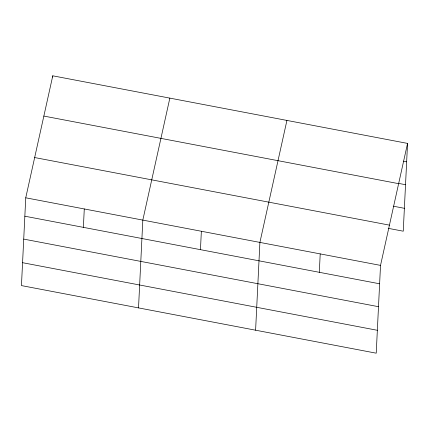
<?xml version="1.0" encoding="UTF-8"?>
<svg xmlns="http://www.w3.org/2000/svg" width="429" height="429" viewBox="0 0 429 429"><rect width="100%" height="100%" fill="white"/><g stroke="black" fill="none" stroke-linecap="round" stroke-linejoin="round"><path stroke-width="0.64" d="M25.745 197.801L21.45 285.591L376.228 353.185L380.523 265.39L407.55 143.409L52.772 75.815L25.745 197.801L380.523 265.39M52.708 77.129L52.772 75.815M83.382 227.354L84.282 208.955M138.524 307.899L142.819 220.104L169.846 98.123M200.461 249.662L201.357 231.258M255.604 330.201L259.899 242.412L286.926 120.426M319.31 272.308L320.211 253.904M407.55 143.409L403.255 231.199L388.181 228.325M403.373 161.186L406.649 161.813M398.321 183.333L405.528 184.711M43.855 116.071L398.632 183.66M393.232 206.177L404.375 208.301M34.663 157.545L389.441 225.139M24.844 216.205L379.622 283.794M23.724 239.103L378.501 306.692M22.571 262.693L377.348 330.287"/></g></svg>
